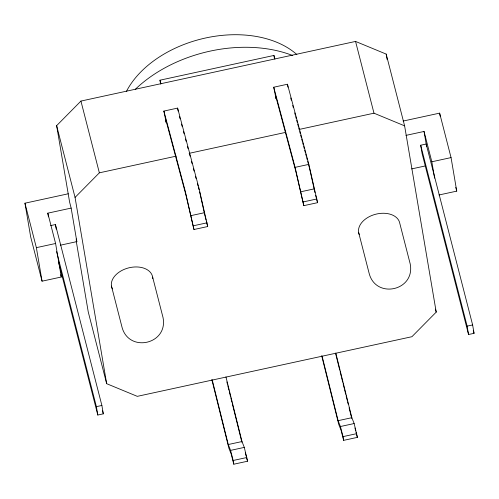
<?xml version="1.0" encoding="UTF-8"?>
<svg xmlns="http://www.w3.org/2000/svg" width="499" height="499" viewBox="0 0 499 499"><rect width="100%" height="100%" fill="white"/><g stroke="black" fill="none" stroke-linecap="round" stroke-linejoin="round"><path stroke-width="0.75" d="M60.273 245.221L76.84 241.622L71.151 208.095L69.592 202.033L56.63 125.661L80.932 101.072L355.556 41.429L386.182 54.092L404.608 125.848L436.22 312.112L411.918 336.706L137.294 396.349L106.667 383.687L88.248 311.925L76.191 240.905M106.667 383.687L75.056 197.423L99.357 172.829L176.191 156.143M160.616 83.988L159.973 80.196L273.945 55.445L274.887 59.119M163.884 111.077L177.613 108.096L199.001 188.229L207.696 226.534L193.968 229.515L185.902 194.934L165.556 118.843L166.186 122.573L163.884 111.077L185.266 191.211L193.968 229.515M273.733 87.219L287.461 84.237L308.85 164.371L317.551 202.675L303.816 205.657L295.751 171.076L275.404 94.985L276.034 98.715L273.733 87.219L295.115 167.352L303.816 205.657M189.121 153.336L285.734 132.354M299.431 129.378L373.982 113.186L404.608 125.848M71.151 208.095L47.804 213.167L55.595 243.487L61.283 277.014L42.059 281.187L30.639 236.719L24.95 203.193L68.301 193.774M403.13 121.057L439.631 113.13L451.052 157.597L456.741 191.129L438.995 194.978M405.968 135.379L424.044 131.455L431.828 161.776L434.61 178.155M295.115 167.352L308.85 164.371M50.63 225.592L55.433 224.544L101.883 405.456L103.305 413.839L97.816 415.031L58.576 262.224M420.682 145.221L426.177 144.024L472.628 324.936L474.05 333.32L468.555 334.517L422.104 153.598L420.682 145.221L467.133 326.134L468.555 334.517M42.059 281.187L36.371 247.66L55.595 243.487M431.828 161.776L451.052 157.597M190.743 215.68L204.471 212.699M300.591 191.828L314.32 188.847M411.663 168.905L425.217 165.961M193.338 225.791L207.066 222.81M303.186 201.933L316.915 198.951M97.816 415.031L96.394 406.654L101.883 405.456M467.133 326.134L472.628 324.936M212.218 379.882L228.261 444.528L241.996 441.546L244.304 447.397L247.535 461.226L233.8 464.207L231.205 454.102L228.898 448.258L211.844 379.652M322.067 356.024L338.116 420.676L351.845 417.688L354.159 423.539L357.384 437.367L343.655 440.355L341.06 430.244L338.746 424.399L321.693 355.793M228.261 444.528L230.575 450.379L244.304 447.397M338.116 420.676L340.424 426.52L354.159 423.539M233.8 464.207L233.17 460.483L246.899 457.502M343.655 440.355L343.019 436.625L356.754 433.643M290.73 97.972L291.329 100.212M292.726 105.432L293.325 107.672M294.722 112.893L295.321 115.132M295.714 116.623L296.312 118.862M296.712 120.353L297.31 122.592M297.71 124.083L298.308 126.322M298.708 127.813L299.306 130.052M299.706 131.543L300.304 133.782M300.704 135.273L301.302 137.512M301.702 139.003L302.3 141.242M302.7 142.733L303.298 144.972M303.698 146.463L304.296 148.702M304.696 150.193L305.294 152.432M305.694 153.923L306.286 156.162M306.685 157.653L307.284 159.892M307.683 161.383L308.282 163.622M308.681 165.113L309.48 168.094M179.484 116.61L180.083 118.849M181.48 124.07L182.079 126.309M183.476 131.53L184.069 133.769M185.466 138.99L186.065 141.223M187.462 146.45L188.061 148.683M189.458 153.91L190.057 156.143M191.454 161.37L192.053 163.603M193.45 168.83L194.042 171.063M195.44 176.284L196.038 178.523M197.436 183.744L198.034 185.984M198.434 187.474L199.032 189.714M455.774 187.356L456.741 191.129M473.277 330.307L474.05 333.32M435.452 309.124L436.22 312.112M355.556 41.429L373.982 113.186M358.619 232.403L369.004 272.828C375.348 299.662 415.561 290.892 410.197 263.884L399.818 223.452A21.095 14.14 -14.4 0 0 375.236 214.352A21.095 14.14 -14.4 0 0 359.249 234.536M315.699 195.458L316.254 197.623M316.622 199.064L317.551 202.675M354.976 427.986L355.718 430.874M356.086 432.315L357.384 437.367M340.424 426.52L343.019 436.625M205.289 217.146L206.031 220.034M206.399 221.481L207.696 226.534M159.973 80.196L160.915 83.869M245.308 452.562L247.535 461.226M230.575 450.379L233.17 460.483M152.65 277.132L163.036 317.564C168.4 344.572 128.181 353.342 121.837 326.508L111.458 286.083M80.932 101.072L99.357 172.829M56.63 125.661L75.056 197.423M76.147 238.927L76.84 241.622M102.532 410.827L103.305 413.839M56.587 251.621L96.394 406.654M60.716 274.793L61.283 277.014M24.95 203.193L36.371 247.66M335.615 353.566L339.738 370.152M340.112 371.661L341.235 376.184M341.609 377.693L342.732 382.215M343.106 383.725L344.235 388.247M344.609 389.75L345.732 394.279M346.106 395.782L347.229 400.31M347.603 401.814L348.165 404.078M349.107 407.845L351.726 418.399M226.889 381.947L227.45 384.211M227.825 385.715L228.947 390.243M229.322 391.746L230.444 396.268M230.825 397.778L231.948 402.3M232.322 403.81L241.878 442.257M335.802 353.043L351.845 417.688M225.947 376.901L241.996 441.546M309.648 168.837L314.956 192.57M199.631 191.953L205.101 216.429M439.631 113.13L440.149 116.173M424.044 131.455L426.564 146.313M386.182 54.092L387.087 59.437M287.461 84.237L287.967 87.219M273.945 55.445L274.456 58.477M177.613 108.096L178.118 111.077M55.433 224.544L56.212 229.116M47.804 213.167L48.434 216.865M135.429 89.209A116.729 78.256 -14.4 0 1 292.495 55.464M126.415 91.442A98.446 65.999 -14.4 0 1 205.731 37.955A98.446 65.999 -14.4 0 1 296.849 54.534M112.406 288.89A21.095 14.14 -14.4 0 1 128.605 267.894A21.095 14.14 -14.4 0 1 152.788 278.617"/></g></svg>
